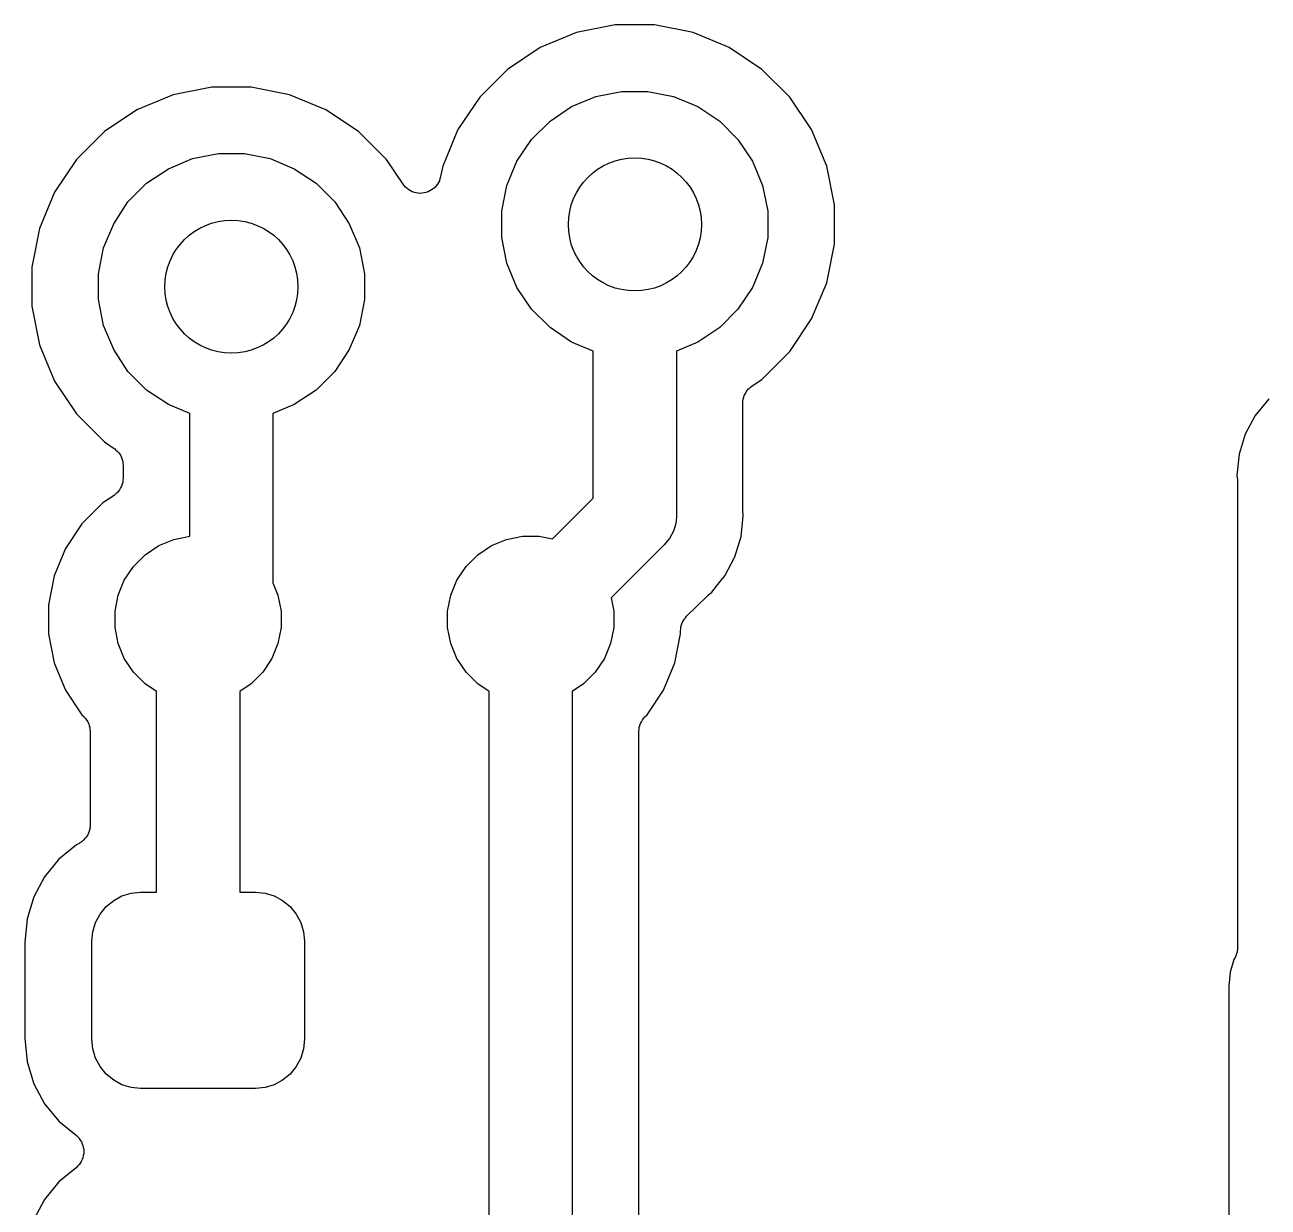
# Model space of a CAD drawing. Extents: x 113.2 to 188.8, y -123.8 to -78.2.
# Drawn here: x 124.579 to 128.317, y -105.567 to -102.013 of the extents above; entities that cross this region are included whole.
import ezdxf

# ---------------------------------------------------------------- set-up
doc = ezdxf.new("R2010")
doc.units = 0
doc.layers.add('BLACK', color=7, linetype='CONTINUOUS')

msp = doc.modelspace()

# ---------------------------------------------------------------- linework, layer by layer
at = {"layer": 'BLACK', "linetype": 'CONTINUOUS'}
for p, q in [((126.238, -102.036), (126.128, -102.081)), ((126.354, -102.013), (126.238, -102.036)), ((126.472, -102.013), (126.354, -102.013)), ((126.588, -102.036), (126.472, -102.013)), ((126.697, -102.081), (126.588, -102.036)), ((126.128, -102.081), (126.03, -102.147)), ((126.795, -102.147), (126.697, -102.081)), ((126.03, -102.147), (125.947, -102.23)), ((126.879, -102.23), (126.795, -102.147)), ((125.025, -102.223), (124.916, -102.268)), ((125.141, -102.2), (125.025, -102.223)), ((125.259, -102.2), (125.141, -102.2)), ((125.375, -102.223), (125.259, -102.2)), ((125.484, -102.268), (125.375, -102.223)), ((125.947, -102.23), (125.881, -102.328)), ((126.223, -102.258), (126.296, -102.228)), ((126.296, -102.228), (126.373, -102.213)), ((126.373, -102.213), (126.452, -102.213)), ((126.452, -102.213), (126.529, -102.228)), ((126.529, -102.228), (126.602, -102.258)), ((126.944, -102.328), (126.879, -102.23)), ((124.916, -102.268), (124.818, -102.334)), ((125.582, -102.334), (125.484, -102.268)), ((126.158, -102.302), (126.223, -102.258)), ((126.602, -102.258), (126.668, -102.302)), ((126.102, -102.358), (126.158, -102.302)), ((126.668, -102.302), (126.723, -102.358)), ((124.818, -102.334), (124.734, -102.418)), ((125.666, -102.418), (125.582, -102.334)), ((125.881, -102.328), (125.836, -102.438)), ((126.99, -102.438), (126.944, -102.328)), ((126.058, -102.423), (126.102, -102.358)), ((126.723, -102.358), (126.767, -102.423)), ((124.734, -102.418), (124.668, -102.516)), ((125.011, -102.446), (125.083, -102.415)), ((125.083, -102.415), (125.161, -102.4)), ((125.161, -102.4), (125.239, -102.4)), ((125.239, -102.4), (125.317, -102.415)), ((125.317, -102.415), (125.389, -102.446)), ((125.716, -102.492), (125.666, -102.418)), ((124.945, -102.489), (125.011, -102.446)), ((125.389, -102.446), (125.455, -102.489)), ((125.836, -102.438), (125.829, -102.469)), ((126.028, -102.496), (126.058, -102.423)), ((126.767, -102.423), (126.797, -102.496)), ((127.013, -102.554), (126.99, -102.438)), ((124.889, -102.545), (124.945, -102.489)), ((125.455, -102.489), (125.511, -102.545)), ((125.719, -102.496), (125.716, -102.492)), ((125.82, -102.492), (125.816, -102.497)), ((125.823, -102.487), (125.82, -102.492)), ((125.82, -102.492), (125.82, -102.492)), ((125.82, -102.492), (125.82, -102.492)), ((125.826, -102.482), (125.823, -102.487)), ((125.827, -102.476), (125.826, -102.481)), ((125.826, -102.481), (125.826, -102.481)), ((125.826, -102.481), (125.826, -102.482)), ((125.829, -102.47), (125.827, -102.476)), ((125.829, -102.469), (125.829, -102.47)), ((125.829, -102.47), (125.829, -102.47)), ((125.829, -102.47), (125.829, -102.47)), ((125.829, -102.47), (125.829, -102.47)), ((124.668, -102.516), (124.623, -102.625)), ((125.723, -102.501), (125.719, -102.496)), ((125.728, -102.505), (125.723, -102.501)), ((125.723, -102.501), (125.723, -102.501)), ((125.723, -102.501), (125.723, -102.501)), ((125.733, -102.509), (125.728, -102.505)), ((125.738, -102.512), (125.733, -102.509)), ((125.733, -102.509), (125.733, -102.509)), ((125.733, -102.509), (125.733, -102.509)), ((125.743, -102.515), (125.738, -102.512)), ((125.744, -102.515), (125.743, -102.515)), ((125.75, -102.517), (125.744, -102.515)), ((125.744, -102.515), (125.744, -102.515)), ((125.755, -102.518), (125.75, -102.517)), ((125.761, -102.519), (125.755, -102.518)), ((125.755, -102.518), (125.755, -102.518)), ((125.755, -102.518), (125.755, -102.518)), ((125.767, -102.52), (125.761, -102.519)), ((125.768, -102.52), (125.767, -102.52)), ((125.767, -102.52), (125.767, -102.52)), ((125.773, -102.519), (125.768, -102.52)), ((125.78, -102.518), (125.773, -102.519)), ((125.785, -102.517), (125.78, -102.518)), ((125.78, -102.518), (125.78, -102.518)), ((125.78, -102.518), (125.78, -102.518)), ((125.791, -102.515), (125.785, -102.517)), ((125.792, -102.515), (125.791, -102.515)), ((125.791, -102.515), (125.791, -102.515)), ((125.797, -102.512), (125.792, -102.515)), ((125.802, -102.509), (125.797, -102.512)), ((125.807, -102.506), (125.802, -102.509)), ((125.802, -102.509), (125.802, -102.509)), ((125.802, -102.509), (125.802, -102.509)), ((125.812, -102.502), (125.807, -102.506)), ((125.816, -102.497), (125.812, -102.502)), ((125.812, -102.502), (125.812, -102.502)), ((125.812, -102.502), (125.812, -102.502)), ((126.013, -102.573), (126.028, -102.496)), ((126.797, -102.496), (126.813, -102.573)), ((124.846, -102.611), (124.889, -102.545)), ((125.511, -102.545), (125.554, -102.611)), ((127.013, -102.672), (127.013, -102.554)), ((126.013, -102.652), (126.013, -102.573)), ((126.813, -102.573), (126.813, -102.652)), ((124.623, -102.625), (124.6, -102.741)), ((124.815, -102.683), (124.846, -102.611)), ((125.554, -102.611), (125.585, -102.683)), ((126.028, -102.729), (126.013, -102.652)), ((126.813, -102.652), (126.797, -102.729)), ((126.99, -102.788), (127.013, -102.672)), ((124.8, -102.761), (124.815, -102.683)), ((125.585, -102.683), (125.6, -102.761)), ((124.6, -102.741), (124.6, -102.859)), ((126.058, -102.802), (126.028, -102.729)), ((126.797, -102.729), (126.767, -102.802)), ((124.8, -102.839), (124.8, -102.761)), ((125.6, -102.761), (125.6, -102.839)), ((126.944, -102.897), (126.99, -102.788)), ((126.102, -102.868), (126.058, -102.802)), ((126.767, -102.802), (126.723, -102.868)), ((124.6, -102.859), (124.623, -102.975)), ((124.815, -102.917), (124.8, -102.839)), ((125.6, -102.839), (125.585, -102.917)), ((126.158, -102.923), (126.102, -102.868)), ((126.723, -102.868), (126.668, -102.923)), ((126.879, -102.995), (126.944, -102.897)), ((124.846, -102.989), (124.815, -102.917)), ((125.585, -102.917), (125.554, -102.989)), ((126.223, -102.967), (126.158, -102.923)), ((126.668, -102.923), (126.602, -102.967)), ((124.623, -102.975), (124.668, -103.084)), ((126.288, -102.994), (126.223, -102.967)), ((126.602, -102.967), (126.538, -102.994)), ((124.889, -103.055), (124.846, -102.989)), ((125.554, -102.989), (125.511, -103.055)), ((126.288, -103.436), (126.288, -102.994)), ((126.538, -102.994), (126.538, -103.481)), ((126.795, -103.079), (126.879, -102.995)), ((124.945, -103.111), (124.889, -103.055)), ((125.511, -103.055), (125.455, -103.111)), ((124.668, -103.084), (124.734, -103.182)), ((126.766, -103.098), (126.795, -103.079)), ((125.011, -103.154), (124.945, -103.111)), ((125.455, -103.111), (125.389, -103.154)), ((126.741, -103.132), (126.742, -103.126)), ((126.742, -103.126), (126.743, -103.126)), ((126.743, -103.126), (126.746, -103.121)), ((126.743, -103.126), (126.743, -103.126)), ((126.746, -103.121), (126.748, -103.116)), ((126.748, -103.116), (126.749, -103.115)), ((126.749, -103.115), (126.752, -103.111)), ((126.749, -103.115), (126.749, -103.115)), ((126.752, -103.111), (126.756, -103.106)), ((126.756, -103.106), (126.756, -103.106)), ((126.756, -103.106), (126.757, -103.106)), ((126.757, -103.106), (126.761, -103.102)), ((126.761, -103.102), (126.766, -103.098)), ((125.075, -103.181), (125.011, -103.154)), ((125.389, -103.154), (125.325, -103.181)), ((126.738, -103.144), (126.739, -103.138)), ((126.738, -103.15), (126.738, -103.144)), ((126.738, -103.151), (126.738, -103.15)), ((126.738, -103.15), (126.738, -103.15)), ((126.738, -103.15), (126.738, -103.15)), ((126.738, -103.15), (126.738, -103.15)), ((126.738, -103.468), (126.738, -103.151)), ((126.739, -103.138), (126.741, -103.132)), ((126.739, -103.138), (126.739, -103.138)), ((126.739, -103.138), (126.739, -103.138)), ((128.311, -103.147), (128.278, -103.187)), ((128.319, -103.137), (128.311, -103.147)), ((128.311, -103.147), (128.311, -103.147)), ((124.734, -103.182), (124.818, -103.266)), ((125.075, -103.55), (125.075, -103.181)), ((125.325, -103.181), (125.325, -103.69)), ((128.278, -103.187), (128.248, -103.243)), ((128.248, -103.243), (128.236, -103.283)), ((124.818, -103.266), (124.847, -103.286)), ((124.847, -103.286), (124.847, -103.286)), ((124.847, -103.286), (124.847, -103.286)), ((124.847, -103.286), (124.847, -103.286)), ((124.847, -103.286), (124.848, -103.286)), ((124.848, -103.286), (124.852, -103.29)), ((124.852, -103.29), (124.857, -103.294)), ((124.857, -103.294), (124.857, -103.294)), ((124.857, -103.294), (124.857, -103.294)), ((124.857, -103.294), (124.861, -103.299)), ((124.861, -103.299), (124.864, -103.303)), ((124.864, -103.303), (124.865, -103.304)), ((124.865, -103.304), (124.865, -103.304)), ((124.865, -103.304), (124.868, -103.309)), ((124.868, -103.309), (124.87, -103.314)), ((124.87, -103.314), (124.87, -103.314)), ((124.87, -103.314), (124.87, -103.315)), ((124.87, -103.315), (124.872, -103.32)), ((128.23, -103.304), (128.223, -103.368)), ((128.236, -103.283), (128.23, -103.304)), ((124.872, -103.32), (124.874, -103.326)), ((124.874, -103.326), (124.874, -103.326)), ((124.874, -103.326), (124.874, -103.326)), ((124.874, -103.326), (124.874, -103.332)), ((124.874, -103.332), (124.875, -103.338)), ((124.875, -103.338), (124.875, -103.376)), ((124.874, -103.389), (124.872, -103.394)), ((124.875, -103.376), (124.874, -103.382)), ((124.874, -103.382), (124.874, -103.388)), ((124.874, -103.388), (124.874, -103.388)), ((124.874, -103.388), (124.874, -103.389)), ((124.875, -103.376), (124.875, -103.376)), ((124.875, -103.376), (124.875, -103.376)), ((124.875, -103.376), (124.875, -103.376)), ((124.875, -103.376), (124.875, -103.376)), ((128.223, -103.368), (128.225, -103.381)), ((128.225, -103.381), (128.225, -103.382)), ((128.225, -103.382), (128.225, -103.384)), ((128.225, -103.384), (128.225, -103.387)), ((128.225, -103.387), (128.225, -104.787)), ((124.847, -103.428), (124.813, -103.45)), ((124.852, -103.424), (124.847, -103.428)), ((124.856, -103.42), (124.852, -103.424)), ((124.857, -103.42), (124.856, -103.42)), ((124.856, -103.42), (124.856, -103.42)), ((124.86, -103.416), (124.857, -103.42)), ((124.864, -103.411), (124.86, -103.416)), ((124.867, -103.405), (124.864, -103.411)), ((124.864, -103.411), (124.864, -103.411)), ((124.864, -103.411), (124.864, -103.411)), ((124.87, -103.4), (124.867, -103.405)), ((124.872, -103.394), (124.87, -103.4)), ((124.87, -103.4), (124.87, -103.4)), ((124.87, -103.4), (124.87, -103.4)), ((124.813, -103.45), (124.75, -103.513)), ((126.165, -103.558), (126.288, -103.436)), ((126.538, -103.493), (126.536, -103.512)), ((126.538, -103.481), (126.538, -103.487)), ((126.538, -103.487), (126.538, -103.493)), ((126.538, -103.493), (126.538, -103.493)), ((126.733, -103.551), (126.738, -103.5)), ((126.738, -103.471), (126.738, -103.468)), ((126.738, -103.474), (126.738, -103.471)), ((126.739, -103.487), (126.738, -103.474)), ((126.738, -103.474), (126.738, -103.474)), ((126.738, -103.5), (126.739, -103.487)), ((126.738, -103.5), (126.738, -103.5)), ((124.75, -103.513), (124.701, -103.587)), ((126.529, -103.535), (126.517, -103.557)), ((126.53, -103.532), (126.529, -103.535)), ((126.536, -103.512), (126.53, -103.532)), ((124.941, -103.606), (124.982, -103.578)), ((124.982, -103.578), (125.027, -103.56)), ((125.027, -103.56), (125.075, -103.55)), ((125.941, -103.606), (125.982, -103.578)), ((125.982, -103.578), (126.027, -103.56)), ((126.027, -103.56), (126.075, -103.55)), ((126.075, -103.55), (126.125, -103.55)), ((126.125, -103.55), (126.165, -103.558)), ((126.501, -103.576), (126.497, -103.58)), ((126.505, -103.571), (126.501, -103.576)), ((126.517, -103.557), (126.505, -103.571)), ((126.505, -103.571), (126.505, -103.571)), ((126.714, -103.612), (126.733, -103.551)), ((124.701, -103.587), (124.667, -103.669)), ((124.906, -103.641), (124.941, -103.606)), ((125.906, -103.641), (125.941, -103.606)), ((126.497, -103.58), (126.342, -103.735)), ((126.684, -103.669), (126.714, -103.612)), ((124.878, -103.682), (124.906, -103.641)), ((125.878, -103.682), (125.906, -103.641)), ((124.667, -103.669), (124.65, -103.756)), ((124.86, -103.727), (124.878, -103.682)), ((125.325, -103.69), (125.34, -103.727)), ((125.86, -103.727), (125.878, -103.682)), ((126.644, -103.718), (126.677, -103.677)), ((126.677, -103.677), (126.678, -103.677)), ((126.678, -103.677), (126.684, -103.669)), ((124.85, -103.775), (124.86, -103.727)), ((125.34, -103.727), (125.35, -103.775)), ((125.85, -103.775), (125.86, -103.727)), ((126.63, -103.73), (126.632, -103.728)), ((126.632, -103.728), (126.634, -103.726)), ((126.634, -103.726), (126.644, -103.718)), ((124.65, -103.756), (124.65, -103.844)), ((126.342, -103.735), (126.35, -103.775)), ((126.568, -103.791), (126.629, -103.731)), ((126.629, -103.731), (126.63, -103.73)), ((124.85, -103.825), (124.85, -103.775)), ((125.35, -103.775), (125.35, -103.825)), ((125.85, -103.825), (125.85, -103.775)), ((126.35, -103.775), (126.35, -103.825)), ((126.558, -103.806), (126.561, -103.801)), ((126.561, -103.8), (126.565, -103.796)), ((126.561, -103.801), (126.561, -103.8)), ((126.561, -103.8), (126.561, -103.8)), ((126.565, -103.796), (126.568, -103.791)), ((124.86, -103.873), (124.85, -103.825)), ((125.35, -103.825), (125.34, -103.873)), ((125.86, -103.873), (125.85, -103.825)), ((126.35, -103.825), (126.34, -103.873)), ((126.55, -103.835), (126.551, -103.829)), ((126.55, -103.836), (126.55, -103.835)), ((126.55, -103.835), (126.55, -103.835)), ((126.55, -103.835), (126.55, -103.835)), ((126.55, -103.835), (126.55, -103.835)), ((126.55, -103.844), (126.55, -103.836)), ((126.551, -103.823), (126.553, -103.817)), ((126.551, -103.829), (126.551, -103.823)), ((126.551, -103.823), (126.551, -103.823)), ((126.551, -103.823), (126.551, -103.823)), ((126.553, -103.817), (126.555, -103.811)), ((126.555, -103.811), (126.558, -103.806)), ((126.555, -103.811), (126.555, -103.811)), ((126.555, -103.811), (126.555, -103.811)), ((124.65, -103.844), (124.667, -103.931)), ((124.878, -103.918), (124.86, -103.873)), ((125.34, -103.873), (125.322, -103.918)), ((125.878, -103.918), (125.86, -103.873)), ((126.34, -103.873), (126.322, -103.918)), ((126.533, -103.931), (126.55, -103.844)), ((124.667, -103.931), (124.701, -104.013)), ((124.906, -103.959), (124.878, -103.918)), ((125.322, -103.918), (125.294, -103.959)), ((125.906, -103.959), (125.878, -103.918)), ((126.322, -103.918), (126.294, -103.959)), ((126.499, -104.013), (126.533, -103.931)), ((124.941, -103.994), (124.906, -103.959)), ((125.294, -103.959), (125.259, -103.994)), ((125.941, -103.994), (125.906, -103.959)), ((126.294, -103.959), (126.259, -103.994)), ((124.701, -104.013), (124.75, -104.087)), ((124.975, -104.017), (124.941, -103.994)), ((124.975, -104.62), (124.975, -104.017)), ((125.259, -103.994), (125.225, -104.017)), ((125.225, -104.017), (125.225, -104.62)), ((125.975, -104.017), (125.941, -103.994)), ((125.975, -106.294), (125.975, -104.017)), ((126.259, -103.994), (126.225, -104.017)), ((126.225, -104.017), (126.225, -106.248)), ((126.45, -104.087), (126.499, -104.013)), ((124.75, -104.087), (124.757, -104.093)), ((124.757, -104.093), (124.757, -104.093)), ((124.757, -104.093), (124.757, -104.093)), ((124.757, -104.093), (124.757, -104.093)), ((124.757, -104.093), (124.757, -104.094)), ((124.757, -104.094), (124.761, -104.098)), ((124.761, -104.098), (124.764, -104.103)), ((124.764, -104.103), (124.765, -104.103)), ((124.765, -104.103), (124.765, -104.103)), ((124.765, -104.103), (124.768, -104.108)), ((126.433, -104.108), (126.436, -104.102)), ((126.436, -104.102), (126.44, -104.097)), ((126.436, -104.102), (126.436, -104.102)), ((126.436, -104.102), (126.436, -104.102)), ((126.44, -104.097), (126.443, -104.093)), ((126.443, -104.093), (126.45, -104.087)), ((124.768, -104.108), (124.77, -104.113)), ((124.77, -104.113), (124.77, -104.114)), ((124.77, -104.114), (124.771, -104.114)), ((124.771, -104.114), (124.772, -104.12)), ((124.772, -104.12), (124.774, -104.125)), ((124.774, -104.125), (124.774, -104.126)), ((124.774, -104.126), (124.774, -104.126)), ((124.774, -104.126), (124.774, -104.132)), ((124.774, -104.132), (124.775, -104.137)), ((124.775, -104.137), (124.775, -104.418)), ((126.425, -104.137), (126.426, -104.131)), ((126.425, -106.139), (126.425, -104.137)), ((126.425, -104.137), (126.425, -104.137)), ((126.425, -104.137), (126.425, -104.137)), ((126.425, -104.137), (126.425, -104.137)), ((126.425, -104.137), (126.425, -104.137)), ((126.426, -104.124), (126.428, -104.119)), ((126.426, -104.125), (126.426, -104.124)), ((126.426, -104.131), (126.426, -104.125)), ((126.426, -104.125), (126.426, -104.125)), ((126.428, -104.119), (126.43, -104.113)), ((126.43, -104.113), (126.433, -104.108)), ((126.43, -104.113), (126.43, -104.113)), ((126.43, -104.113), (126.43, -104.113)), ((124.772, -104.437), (124.771, -104.44)), ((124.773, -104.434), (124.772, -104.437)), ((124.774, -104.431), (124.773, -104.434)), ((124.775, -104.425), (124.774, -104.428)), ((124.774, -104.428), (124.774, -104.431)), ((124.775, -104.418), (124.775, -104.419)), ((124.775, -104.419), (124.775, -104.422)), ((124.775, -104.422), (124.775, -104.425)), ((124.742, -104.474), (124.734, -104.478)), ((124.744, -104.472), (124.742, -104.474)), ((124.747, -104.471), (124.744, -104.472)), ((124.749, -104.469), (124.747, -104.471)), ((124.752, -104.467), (124.749, -104.469)), ((124.754, -104.465), (124.752, -104.467)), ((124.756, -104.463), (124.754, -104.465)), ((124.758, -104.46), (124.756, -104.463)), ((124.761, -104.458), (124.758, -104.46)), ((124.762, -104.456), (124.761, -104.458)), ((124.764, -104.454), (124.762, -104.456)), ((124.766, -104.451), (124.764, -104.454)), ((124.768, -104.448), (124.766, -104.451)), ((124.769, -104.445), (124.768, -104.448)), ((124.77, -104.443), (124.769, -104.445)), ((124.771, -104.44), (124.77, -104.443)), ((124.734, -104.478), (124.681, -104.521)), ((124.681, -104.521), (124.638, -104.574)), ((124.638, -104.574), (124.606, -104.634)), ((124.871, -104.631), (124.899, -104.623)), ((124.899, -104.623), (124.927, -104.62)), ((124.927, -104.62), (124.975, -104.62)), ((125.225, -104.62), (125.272, -104.62)), ((125.272, -104.62), (125.301, -104.623)), ((125.301, -104.623), (125.329, -104.631)), ((124.606, -104.634), (124.586, -104.7)), ((124.805, -104.686), (124.823, -104.663)), ((124.823, -104.663), (124.846, -104.645)), ((124.846, -104.645), (124.871, -104.631)), ((125.329, -104.631), (125.354, -104.645)), ((125.354, -104.645), (125.377, -104.663)), ((125.377, -104.663), (125.395, -104.686)), ((124.586, -104.7), (124.579, -104.771)), ((124.791, -104.711), (124.805, -104.686)), ((125.395, -104.686), (125.409, -104.711)), ((124.783, -104.739), (124.791, -104.711)), ((125.409, -104.711), (125.417, -104.739)), ((124.579, -104.771), (124.579, -105.059)), ((124.78, -104.767), (124.783, -104.739)), ((124.78, -105.062), (124.78, -104.767)), ((125.417, -104.739), (125.42, -104.767)), ((125.42, -104.767), (125.42, -105.062)), ((128.22, -104.812), (128.219, -104.815)), ((128.221, -104.809), (128.22, -104.812)), ((128.222, -104.806), (128.221, -104.809)), ((128.223, -104.803), (128.222, -104.806)), ((128.224, -104.8), (128.223, -104.803)), ((128.225, -104.794), (128.224, -104.797)), ((128.224, -104.797), (128.224, -104.8)), ((128.225, -104.787), (128.225, -104.788)), ((128.225, -104.788), (128.225, -104.791)), ((128.225, -104.791), (128.225, -104.794)), ((128.214, -104.823), (128.203, -104.861)), ((128.218, -104.817), (128.214, -104.823)), ((128.219, -104.815), (128.218, -104.817)), ((128.203, -104.861), (128.199, -104.903)), ((128.199, -104.903), (128.199, -105.636)), ((124.579, -105.059), (124.586, -105.13)), ((124.783, -105.091), (124.78, -105.062)), ((125.42, -105.062), (125.417, -105.091)), ((124.791, -105.119), (124.783, -105.091)), ((125.417, -105.091), (125.409, -105.119)), ((124.586, -105.13), (124.606, -105.196)), ((124.805, -105.144), (124.791, -105.119)), ((124.823, -105.167), (124.805, -105.144)), ((125.395, -105.144), (125.377, -105.167)), ((125.409, -105.119), (125.395, -105.144)), ((124.846, -105.185), (124.823, -105.167)), ((124.871, -105.199), (124.846, -105.185)), ((125.354, -105.185), (125.329, -105.199)), ((125.377, -105.167), (125.354, -105.185)), ((124.606, -105.196), (124.638, -105.256)), ((124.899, -105.207), (124.871, -105.199)), ((124.927, -105.21), (124.899, -105.207)), ((125.272, -105.21), (124.927, -105.21)), ((125.301, -105.207), (125.272, -105.21)), ((125.329, -105.199), (125.301, -105.207)), ((124.638, -105.256), (124.681, -105.309)), ((124.681, -105.309), (124.733, -105.351)), ((124.733, -105.351), (124.733, -105.352)), ((124.733, -105.352), (124.733, -105.352)), ((124.733, -105.352), (124.733, -105.352)), ((124.733, -105.352), (124.734, -105.352)), ((124.734, -105.352), (124.738, -105.356)), ((124.738, -105.356), (124.742, -105.36)), ((124.742, -105.36), (124.742, -105.361)), ((124.742, -105.361), (124.742, -105.361)), ((124.742, -105.361), (124.745, -105.366)), ((124.745, -105.366), (124.749, -105.371)), ((124.749, -105.371), (124.749, -105.371)), ((124.749, -105.371), (124.749, -105.371)), ((124.749, -105.371), (124.751, -105.377)), ((124.751, -105.377), (124.753, -105.382)), ((124.753, -105.382), (124.753, -105.382)), ((124.753, -105.382), (124.753, -105.382)), ((124.753, -105.382), (124.754, -105.388)), ((124.754, -105.388), (124.756, -105.394)), ((124.756, -105.407), (124.754, -105.412)), ((124.756, -105.394), (124.756, -105.394)), ((124.756, -105.394), (124.756, -105.394)), ((124.756, -105.394), (124.756, -105.4)), ((124.756, -105.4), (124.756, -105.406)), ((124.756, -105.406), (124.756, -105.407)), ((124.756, -105.407), (124.756, -105.407)), ((124.737, -105.444), (124.733, -105.449)), ((124.741, -105.44), (124.737, -105.444)), ((124.742, -105.44), (124.741, -105.44)), ((124.741, -105.44), (124.741, -105.44)), ((124.745, -105.435), (124.742, -105.44)), ((124.748, -105.43), (124.745, -105.435)), ((124.751, -105.424), (124.748, -105.43)), ((124.748, -105.43), (124.748, -105.43)), ((124.748, -105.43), (124.748, -105.43)), ((124.753, -105.419), (124.751, -105.424)), ((124.754, -105.412), (124.753, -105.418)), ((124.753, -105.418), (124.753, -105.419)), ((124.753, -105.419), (124.753, -105.419)), ((124.733, -105.449), (124.681, -105.491)), ((124.681, -105.491), (124.638, -105.544)), ((124.638, -105.544), (124.606, -105.604))]:
    msp.add_line(p, q, dxfattribs=at)
at = {"layer": 'BLACK'}
for centre in [(126.413, -102.613), (125.2, -102.8)]:
    msp.add_circle(centre, 0.2, dxfattribs=at)

doc.saveas('drawing.dxf')
